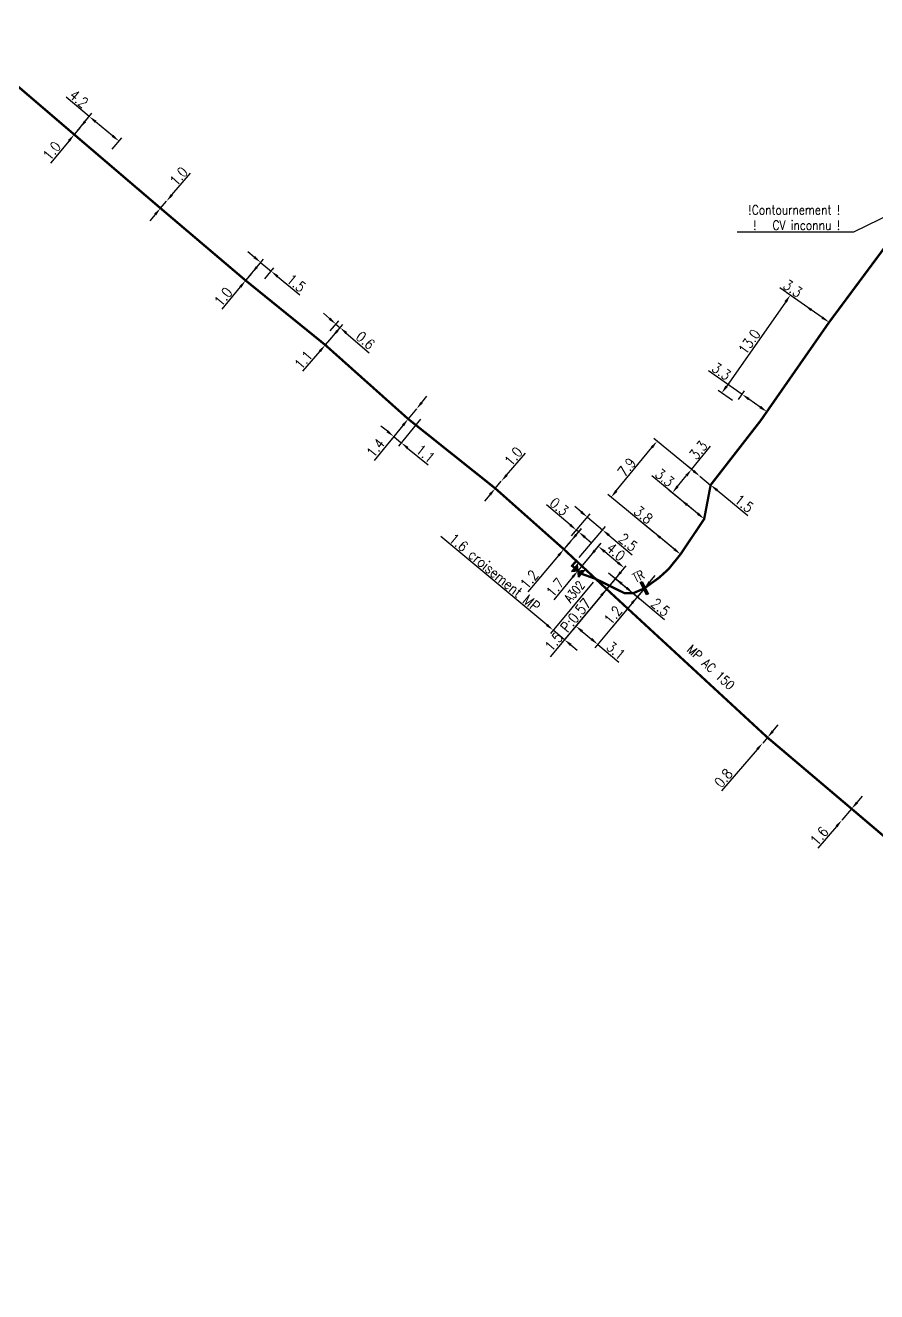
# Model space of a CAD drawing. Header units: millimetres. Extents: x 185000 to 186005, y 127000 to 128000.
# Drawn here: x 185660.3 to 185752.9, y 127336.6 to 127474.3 of the extents above; entities that cross this region are included whole.
import ezdxf
from ezdxf.enums import TextEntityAlignment as Align

# ---------------------------------------------------------------- set-up
doc = ezdxf.new("R2010")
doc.units = ezdxf.units.MM
doc.header["$PDMODE"] = 34
doc.layers.get('0').update_dxf_attribs({"linetype": 'CONTINUOUS'})
doc.layers.get('DEFPOINTS').update_dxf_attribs({"linetype": 'CONTINUOUS'})
for name, color, linetype in [('G_120', 4, 'CONTINUOUS'), ('G_300', 7, 'CONTINUOUS'), ('G_340', 7, 'CONTINUOUS')]:
    doc.layers.add(name, color=color, linetype=linetype)
doc.styles.add('G_ROMANS', font='ROMANS.SHX', dxfattribs={"width": 0.75})
doc.styles.get("Standard").update_dxf_attribs({"font": 'romans.shx', "width": 0.85})
doc.linetypes.add('G_TYPB_AP', pattern='A,5,-0.3,["o",Standard,S=1.5,R=0,X=0,Y=-0.5],-1.65', length=6.95)
doc.linetypes.add('G_TYPB_PE', pattern='A,5,-0.3,["o",Standard,S=1.5,R=0,X=0,Y=-0.5],-1.65', length=6.95)
doc.dimstyles.get("Standard").update_dxf_attribs({"dimtxt": 1.5, "dimasz": 1.2, "dimexe": 0.625, "dimexo": 0.625, "dimgap": 0.25, "dimtad": 1, "dimdec": 1, "dimzin": 0, "dimdsep": 46, "dimtxsty": 'Standard', "dimcen": -0.5, "dimadec": 0, "dimazin": 0, "dimtfac": 1, "dimtdec": 1, "dimtmove": 0, "dimatfit": 3, "dimfxl": 0, "dimtolj": 1, "dimtzin": 0, "dimarcsym": 0})

# ---------------------------------------------------------------- blocks, each defined once
blk = doc.blocks.new('*D25')
at = {"layer": 'DEFPOINTS', "color": 0, "linetype": 'Continuous', "ltscale": 0.5, "transparency": 16777216}
for p in [(185750.14, 127389.14), (185749.09, 127387.91), (185749.09, 127387.91)]:
    blk.add_point(p, dxfattribs=at)
at = {"layer": 'G_120', "color": 0, "linetype": 'Continuous', "lineweight": -2, "ltscale": 0.5, "transparency": 16777216}
for p, q in [((185750.73, 127389.82), (185751.32, 127390.5)), ((185750.14, 127389.14), (185749.09, 127387.91)), ((185748.5, 127387.23), (185746.46, 127384.84))]:
    blk.add_line(p, q, dxfattribs=at)
at = {"layer": 'G_120', "color": 0, "linetype": 'Continuous', "ltscale": 0.5, "transparency": 16777216}
for points in [[(185750.62, 127389.92), (185750.84, 127389.72), (185750.14, 127389.14)], [(185748.39, 127387.32), (185748.62, 127387.13), (185749.09, 127387.91)]]:
    blk.add_solid(points, dxfattribs=at)
at = {"layer": 'G_120', "color": 0, "linetype": 'Continuous', "ltscale": 0.5, "transparency": 16777216, "insert": (185746.62, 127386.18), "char_height": 1.125, "attachment_point": 5, "rotation": 49.345}
blk.add_mtext('\\A1;1.6', dxfattribs=at)
blk = doc.blocks.new('*D26')
at = {"layer": 'DEFPOINTS', "color": 0, "linetype": 'Continuous', "ltscale": 0.5, "transparency": 16777216}
for p in [(185740.47, 127396.29), (185740.47, 127396.29), (185740.99, 127396.89)]:
    blk.add_point(p, dxfattribs=at)
at = {"layer": 'G_120', "color": 0, "linetype": 'Continuous', "lineweight": -2, "ltscale": 0.5, "transparency": 16777216}
for p, q in [((185741.57, 127397.58), (185742.16, 127398.26)), ((185740.99, 127396.89), (185740.47, 127396.29)), ((185739.88, 127395.6), (185736, 127391.09))]:
    blk.add_line(p, q, dxfattribs=at)
at = {"layer": 'G_120', "color": 0, "linetype": 'Continuous', "ltscale": 0.5, "transparency": 16777216}
for points in [[(185741.46, 127397.67), (185741.69, 127397.48), (185740.99, 127396.89)], [(185739.77, 127395.7), (185739.99, 127395.51), (185740.47, 127396.29)]]:
    blk.add_solid(points, dxfattribs=at)
at = {"layer": 'G_120', "color": 0, "linetype": 'Continuous', "ltscale": 0.5, "transparency": 16777216, "insert": (185736.21, 127392.48), "char_height": 1.125, "attachment_point": 5, "rotation": 49.345}
blk.add_mtext('\\A1;0.8', dxfattribs=at)
blk = doc.blocks.new('*D27')
at = {"layer": 'DEFPOINTS', "color": 0, "linetype": 'Continuous', "ltscale": 0.5, "transparency": 16777216}
for p in [(185719.61, 127418.26), (185719.61, 127418.26), (185718.85, 127417.36)]:
    blk.add_point(p, dxfattribs=at)
at = {"layer": 'G_120', "color": 0, "linetype": 'Continuous', "lineweight": -2, "ltscale": 0.5, "transparency": 16777216}
for p, q in [((185720.2, 127418.94), (185720.78, 127419.63)), ((185719.61, 127418.26), (185718.85, 127417.36)), ((185718.26, 127416.68), (185714.93, 127412.75))]:
    blk.add_line(p, q, dxfattribs=at)
at = {"layer": 'G_120', "color": 0, "linetype": 'Continuous', "ltscale": 0.5, "transparency": 16777216}
for points in [[(185720.08, 127419.04), (185720.31, 127418.85), (185719.61, 127418.26)], [(185718.15, 127416.77), (185718.38, 127416.58), (185718.85, 127417.36)]]:
    blk.add_solid(points, dxfattribs=at)
at = {"layer": 'G_120', "color": 0, "linetype": 'Continuous', "ltscale": 0.5, "transparency": 16777216, "insert": (185715.08, 127414.09), "char_height": 1.125, "attachment_point": 5, "rotation": 49.6095}
blk.add_mtext('\\A1;1.2', dxfattribs=at)
blk = doc.blocks.new('*D28')
at = {"layer": 'DEFPOINTS', "color": 0, "linetype": 'Continuous', "ltscale": 0.5, "transparency": 16777216}
for p in [(185720.22, 127419.44), (185719.38, 127418.45), (185718.85, 127417.36)]:
    blk.add_point(p, dxfattribs=at)
at = {"layer": 'G_120', "color": 0, "linetype": 'Continuous', "lineweight": -2, "ltscale": 0.5, "transparency": 16777216}
for p, q in [((185719.53, 127420.02), (185716.95, 127422.19)), ((185719.15, 127417.72), (185720.76, 127419.6)), ((185719.69, 127418.81), (185720.53, 127419.8)), ((185720.45, 127419.25), (185720.22, 127419.44)), ((185721.14, 127418.67), (185721.83, 127418.09))]:
    blk.add_line(p, q, dxfattribs=at)
at = {"layer": 'G_120', "color": 0, "linetype": 'Continuous', "ltscale": 0.5, "transparency": 16777216}
for points in [[(185719.63, 127420.13), (185719.44, 127419.9), (185720.22, 127419.44)], [(185721.24, 127418.78), (185721.05, 127418.55), (185720.45, 127419.25)]]:
    blk.add_solid(points, dxfattribs=at)
at = {"layer": 'G_120', "color": 0, "linetype": 'Continuous', "ltscale": 0.5, "transparency": 16777216, "insert": (185718.34, 127422), "char_height": 1.125, "attachment_point": 5, "rotation": 319.9714}
blk.add_mtext('\\A1;0.3', dxfattribs=at)
blk = doc.blocks.new('*D29')
at = {"layer": 'DEFPOINTS', "color": 0, "linetype": 'Continuous', "ltscale": 0.5, "transparency": 16777216}
for p in [(185711.39, 127423.98), (185712.04, 127424.75), (185712.04, 127424.75)]:
    blk.add_point(p, dxfattribs=at)
at = {"layer": 'G_120', "color": 0, "linetype": 'Continuous', "lineweight": -2, "ltscale": 0.5, "transparency": 16777216}
for p, q in [((185712.62, 127425.43), (185714.66, 127427.82)), ((185711.39, 127423.98), (185712.04, 127424.75)), ((185710.8, 127423.29), (185710.22, 127422.61))]:
    blk.add_line(p, q, dxfattribs=at)
at = {"layer": 'G_120', "color": 0, "linetype": 'Continuous', "ltscale": 0.5, "transparency": 16777216}
for points in [[(185712.51, 127425.53), (185712.74, 127425.34), (185712.04, 127424.75)], [(185710.69, 127423.39), (185710.92, 127423.2), (185711.39, 127423.98)]]:
    blk.add_solid(points, dxfattribs=at)
at = {"layer": 'G_120', "color": 0, "linetype": 'Continuous', "ltscale": 0.5, "transparency": 16777216, "insert": (185713.36, 127427.46), "char_height": 1.125, "attachment_point": 5, "rotation": 49.5549}
blk.add_mtext('\\A1;1.0', dxfattribs=at)
blk = doc.blocks.new('*D30')
at = {"layer": 'DEFPOINTS', "color": 0, "linetype": 'Continuous', "ltscale": 0.5, "transparency": 16777216}
for p in [(185703.57, 127431.87), (185701.92, 127431.53), (185701.17, 127428.94)]:
    blk.add_point(p, dxfattribs=at)
at = {"layer": 'G_120', "color": 0, "linetype": 'Continuous', "lineweight": -2, "ltscale": 0.5, "transparency": 16777216}
for p, q in [((185699.65, 127430.19), (185698.96, 127430.76)), ((185701.62, 127431.17), (185700.05, 127429.26)), ((185703.27, 127431.5), (185700.87, 127428.58)), ((185700.35, 127429.62), (185701.17, 127428.94)), ((185701.86, 127428.37), (185704.08, 127426.55))]:
    blk.add_line(p, q, dxfattribs=at)
at = {"layer": 'G_120', "color": 0, "linetype": 'Continuous', "ltscale": 0.5, "transparency": 16777216}
for points in [[(185699.75, 127430.3), (185699.56, 127430.07), (185700.35, 127429.62)], [(185701.96, 127428.49), (185701.77, 127428.26), (185701.17, 127428.94)]]:
    blk.add_solid(points, dxfattribs=at)
at = {"layer": 'G_120', "color": 0, "linetype": 'Continuous', "ltscale": 0.5, "transparency": 16777216, "insert": (185703.79, 127427.76), "char_height": 1.125, "attachment_point": 5, "rotation": 320.5699}
blk.add_mtext('\\A1;1.1', dxfattribs=at)
blk = doc.blocks.new('*D31')
at = {"layer": 'DEFPOINTS', "color": 0, "linetype": 'Continuous', "ltscale": 0.5, "transparency": 16777216}
for p in [(185702.82, 127432.62), (185702.82, 127432.62), (185701.92, 127431.53)]:
    blk.add_point(p, dxfattribs=at)
at = {"layer": 'G_120', "color": 0, "linetype": 'Continuous', "lineweight": -2, "ltscale": 0.5, "transparency": 16777216}
for p, q in [((185703.39, 127433.31), (185703.96, 127434.01)), ((185702.82, 127432.62), (185701.92, 127431.53)), ((185701.35, 127430.83), (185698.22, 127427.02))]:
    blk.add_line(p, q, dxfattribs=at)
at = {"layer": 'G_120', "color": 0, "linetype": 'Continuous', "ltscale": 0.5, "transparency": 16777216}
for points in [[(185703.27, 127433.41), (185703.5, 127433.22), (185702.82, 127432.62)], [(185701.23, 127430.93), (185701.47, 127430.74), (185701.92, 127431.53)]]:
    blk.add_solid(points, dxfattribs=at)
at = {"layer": 'G_120', "color": 0, "linetype": 'Continuous', "ltscale": 0.5, "transparency": 16777216, "insert": (185698.36, 127428.38), "char_height": 1.125, "attachment_point": 5, "rotation": 50.5699}
blk.add_mtext('\\A1;1.4', dxfattribs=at)
blk = doc.blocks.new('*D32')
at = {"layer": 'DEFPOINTS', "color": 0, "linetype": 'Continuous', "ltscale": 0.5, "transparency": 16777216}
for p in [(185694.06, 127441.85), (185693.12, 127440.77), (185692.9, 127439.58)]:
    blk.add_point(p, dxfattribs=at)
at = {"layer": 'G_120', "color": 0, "linetype": 'Continuous', "lineweight": -2, "ltscale": 0.5, "transparency": 16777216}
for p, q in [((185693.37, 127442.44), (185692.69, 127443.02)), ((185693.2, 127439.93), (185694.82, 127441.81)), ((185693.43, 127441.12), (185694.36, 127442.21)), ((185694.06, 127441.85), (185694.51, 127441.46)), ((185695.19, 127440.87), (185697.68, 127438.74))]:
    blk.add_line(p, q, dxfattribs=at)
at = {"layer": 'G_120', "color": 0, "linetype": 'Continuous', "ltscale": 0.5, "transparency": 16777216}
for points in [[(185693.47, 127442.55), (185693.27, 127442.32), (185694.06, 127441.85)], [(185695.29, 127440.99), (185695.1, 127440.76), (185694.51, 127441.46)]]:
    blk.add_solid(points, dxfattribs=at)
at = {"layer": 'G_120', "color": 0, "linetype": 'Continuous', "ltscale": 0.5, "transparency": 16777216, "insert": (185697.27, 127440.08), "char_height": 1.125, "attachment_point": 5, "rotation": 319.3717}
blk.add_mtext('\\A1;0.6', dxfattribs=at)
blk = doc.blocks.new('*D33')
at = {"layer": 'DEFPOINTS', "color": 0, "linetype": 'Continuous', "ltscale": 0.5, "transparency": 16777216}
for p in [(185693.63, 127440.44), (185693.63, 127440.44), (185692.9, 127439.58)]:
    blk.add_point(p, dxfattribs=at)
at = {"layer": 'G_120', "color": 0, "linetype": 'Continuous', "lineweight": -2, "ltscale": 0.5, "transparency": 16777216}
for p, q in [((185694.22, 127441.12), (185694.81, 127441.8)), ((185693.63, 127440.44), (185692.9, 127439.58)), ((185692.31, 127438.9), (185690.44, 127436.72))]:
    blk.add_line(p, q, dxfattribs=at)
at = {"layer": 'G_120', "color": 0, "linetype": 'Continuous', "ltscale": 0.5, "transparency": 16777216}
for points in [[(185694.11, 127441.22), (185694.33, 127441.02), (185693.63, 127440.44)], [(185692.2, 127438.99), (185692.43, 127438.8), (185692.9, 127439.58)]]:
    blk.add_solid(points, dxfattribs=at)
at = {"layer": 'G_120', "color": 0, "linetype": 'Continuous', "ltscale": 0.5, "transparency": 16777216, "insert": (185690.52, 127437.95), "char_height": 1.125, "attachment_point": 5, "rotation": 49.3717}
blk.add_mtext('\\A1;1.1', dxfattribs=at)
blk = doc.blocks.new('*D34')
at = {"layer": 'DEFPOINTS', "color": 0, "linetype": 'Continuous', "ltscale": 0.5, "transparency": 16777216}
for p in [(185687.02, 127447.6), (185684.24, 127446.59), (185686.03, 127446.4)]:
    blk.add_point(p, dxfattribs=at)
at = {"layer": 'G_120', "color": 0, "linetype": 'Continuous', "lineweight": -2, "ltscale": 0.5, "transparency": 16777216}
for p, q in [((185685.18, 127449.13), (185684.48, 127449.71)), ((185684.54, 127446.95), (185686.17, 127448.92)), ((185685.87, 127448.56), (185687.02, 127447.6)), ((185686.33, 127446.76), (185687.32, 127447.96)), ((185687.72, 127447.03), (185690.14, 127445.02))]:
    blk.add_line(p, q, dxfattribs=at)
at = {"layer": 'G_120', "color": 0, "linetype": 'Continuous', "ltscale": 0.5, "transparency": 16777216}
for points in [[(185685.27, 127449.25), (185685.08, 127449.02), (185685.87, 127448.56)], [(185687.81, 127447.14), (185687.62, 127446.91), (185687.02, 127447.6)]]:
    blk.add_solid(points, dxfattribs=at)
at = {"layer": 'G_120', "color": 0, "linetype": 'Continuous', "ltscale": 0.5, "transparency": 16777216, "insert": (185689.75, 127446.31), "char_height": 1.125, "attachment_point": 5, "rotation": 320.3287}
blk.add_mtext('\\A1;1.5', dxfattribs=at)
blk = doc.blocks.new('*D35')
at = {"layer": 'DEFPOINTS', "color": 0, "linetype": 'Continuous', "ltscale": 0.5, "transparency": 16777216}
for p in [(185684.88, 127447.36), (185684.88, 127447.36), (185684.24, 127446.59)]:
    blk.add_point(p, dxfattribs=at)
at = {"layer": 'G_120', "color": 0, "linetype": 'Continuous', "lineweight": -2, "ltscale": 0.5, "transparency": 16777216}
for p, q in [((185685.45, 127448.05), (185686.03, 127448.74)), ((185684.88, 127447.36), (185684.24, 127446.59)), ((185683.66, 127445.9), (185681.66, 127443.48))]:
    blk.add_line(p, q, dxfattribs=at)
at = {"layer": 'G_120', "color": 0, "linetype": 'Continuous', "ltscale": 0.5, "transparency": 16777216}
for points in [[(185685.34, 127448.15), (185685.57, 127447.96), (185684.88, 127447.36)], [(185683.55, 127445.99), (185683.78, 127445.8), (185684.24, 127446.59)]]:
    blk.add_solid(points, dxfattribs=at)
at = {"layer": 'G_120', "color": 0, "linetype": 'Continuous', "ltscale": 0.5, "transparency": 16777216, "insert": (185681.8, 127444.82), "char_height": 1.125, "attachment_point": 5, "rotation": 50.3287}
blk.add_mtext('\\A1;1.0', dxfattribs=at)
blk = doc.blocks.new('*D36')
at = {"layer": 'DEFPOINTS', "color": 0, "linetype": 'Continuous', "ltscale": 0.5, "transparency": 16777216}
for p in [(185665.6, 127462.46), (185670.46, 127461.75), (185669.44, 127460.52)]:
    blk.add_point(p, dxfattribs=at)
at = {"layer": 'G_120', "color": 0, "linetype": 'Continuous', "lineweight": -2, "ltscale": 0.5, "transparency": 16777216}
for p, q in [((185667.23, 127464.43), (185664.71, 127466.53)), ((185665.9, 127462.83), (185667.53, 127464.8)), ((185669.77, 127462.32), (185667.92, 127463.86)), ((185669.74, 127460.88), (185670.76, 127462.11))]:
    blk.add_line(p, q, dxfattribs=at)
at = {"layer": 'G_120', "color": 0, "linetype": 'Continuous', "ltscale": 0.5, "transparency": 16777216}
for points in [[(185668.02, 127463.97), (185667.83, 127463.74), (185667.23, 127464.43)], [(185669.86, 127462.44), (185669.67, 127462.21), (185670.46, 127461.75)]]:
    blk.add_solid(points, dxfattribs=at)
at = {"layer": 'G_120', "color": 0, "linetype": 'Continuous', "ltscale": 0.5, "transparency": 16777216, "insert": (185666.1, 127466.35), "char_height": 1.125, "attachment_point": 5, "rotation": 320.2399}
blk.add_mtext('\\A1;4.2', dxfattribs=at)
blk = doc.blocks.new('*D37')
at = {"layer": 'DEFPOINTS', "color": 0, "linetype": 'Continuous', "ltscale": 0.5, "transparency": 16777216}
for p in [(185665.6, 127462.46), (185666.21, 127463.2), (185666.21, 127463.2)]:
    blk.add_point(p, dxfattribs=at)
at = {"layer": 'G_120', "color": 0, "linetype": 'Continuous', "lineweight": -2, "ltscale": 0.5, "transparency": 16777216}
for p, q in [((185666.79, 127463.9), (185667.36, 127464.59)), ((185666.21, 127463.2), (185665.6, 127462.46)), ((185665.03, 127461.77), (185663.02, 127459.35))]:
    blk.add_line(p, q, dxfattribs=at)
at = {"layer": 'G_120', "color": 0, "linetype": 'Continuous', "ltscale": 0.5, "transparency": 16777216}
for points in [[(185666.67, 127463.99), (185666.9, 127463.8), (185666.21, 127463.2)], [(185664.91, 127461.87), (185665.14, 127461.68), (185665.6, 127462.46)]]:
    blk.add_solid(points, dxfattribs=at)
at = {"layer": 'G_120', "color": 0, "linetype": 'Continuous', "ltscale": 0.5, "transparency": 16777216, "insert": (185663.16, 127460.69), "char_height": 1.125, "attachment_point": 5, "rotation": 50.3762}
blk.add_mtext('\\A1;1.0', dxfattribs=at)
blk = doc.blocks.new('*D38')
at = {"layer": 'DEFPOINTS', "color": 0, "linetype": 'Continuous', "ltscale": 0.5, "transparency": 16777216}
for p in [(185675.63, 127455.21), (185675.63, 127455.21), (185674.98, 127454.45)]:
    blk.add_point(p, dxfattribs=at)
at = {"layer": 'G_120', "color": 0, "linetype": 'Continuous', "lineweight": -2, "ltscale": 0.5, "transparency": 16777216}
for p, q in [((185676.21, 127455.9), (185678.26, 127458.28)), ((185674.98, 127454.45), (185675.63, 127455.21)), ((185674.4, 127453.77), (185673.81, 127453.08))]:
    blk.add_line(p, q, dxfattribs=at)
at = {"layer": 'G_120', "color": 0, "linetype": 'Continuous', "ltscale": 0.5, "transparency": 16777216}
for points in [[(185676.1, 127455.99), (185676.33, 127455.8), (185675.63, 127455.21)], [(185674.28, 127453.86), (185674.51, 127453.67), (185674.98, 127454.45)]]:
    blk.add_solid(points, dxfattribs=at)
at = {"layer": 'G_120', "color": 0, "linetype": 'Continuous', "ltscale": 0.5, "transparency": 16777216, "insert": (185676.96, 127457.92), "char_height": 1.125, "attachment_point": 5, "rotation": 49.4668}
blk.add_mtext('\\A1;1.0', dxfattribs=at)
blk = doc.blocks.new('*D58')
at = {"layer": 'DEFPOINTS', "color": 0, "linetype": 'Continuous', "ltscale": 0.5, "transparency": 16777216}
for p in [(185733.65, 127425.3), (185733.65, 127425.3), (185734.81, 127424.35)]:
    blk.add_point(p, dxfattribs=at)
at = {"layer": 'G_120', "color": 0, "linetype": 'Continuous', "lineweight": -2, "ltscale": 0.5, "transparency": 16777216}
for p, q in [((185732.95, 127425.87), (185732.26, 127426.44)), ((185733.65, 127425.3), (185734.81, 127424.35)), ((185735.51, 127423.78), (185738.84, 127421.05))]:
    blk.add_line(p, q, dxfattribs=at)
at = {"layer": 'G_120', "color": 0, "linetype": 'Continuous', "ltscale": 0.5, "transparency": 16777216}
for points in [[(185733.05, 127425.99), (185732.86, 127425.76), (185733.65, 127425.3)], [(185735.6, 127423.9), (185735.41, 127423.67), (185734.81, 127424.35)]]:
    blk.add_solid(points, dxfattribs=at)
at = {"layer": 'G_120', "color": 0, "linetype": 'Continuous', "ltscale": 0.5, "transparency": 16777216, "insert": (185738.45, 127422.34), "char_height": 1.125, "attachment_point": 5, "rotation": 320.6621}
blk.add_mtext('\\A1;1.5', dxfattribs=at)
blk = doc.blocks.new('*D59')
at = {"layer": 'DEFPOINTS', "color": 0, "linetype": 'Continuous', "ltscale": 0.5, "transparency": 16777216}
for p in [(185732.74, 127426.05), (185733.65, 127425.3), (185734.11, 127420.66)]:
    blk.add_point(p, dxfattribs=at)
at = {"layer": 'G_120', "color": 0, "linetype": 'Continuous', "lineweight": -2, "ltscale": 0.5, "transparency": 16777216}
for p, q in [((185732.74, 127426.05), (185734.81, 127428.59)), ((185733.29, 127425.6), (185732.37, 127426.35)), ((185731.21, 127424.2), (185732.16, 127425.36)), ((185733.75, 127420.96), (185730.28, 127423.8))]:
    blk.add_line(p, q, dxfattribs=at)
at = {"layer": 'G_120', "color": 0, "linetype": 'Continuous', "ltscale": 0.5, "transparency": 16777216}
for points in [[(185732.05, 127425.45), (185732.28, 127425.26), (185732.74, 127426.05)], [(185731.1, 127424.29), (185731.33, 127424.1), (185730.64, 127423.5)]]:
    blk.add_solid(points, dxfattribs=at)
at = {"layer": 'G_120', "color": 0, "linetype": 'Continuous', "ltscale": 0.5, "transparency": 16777216, "insert": (185733.48, 127428.14), "char_height": 1.125, "attachment_point": 5, "rotation": 50.6621}
blk.add_mtext('\\A1;3.3', dxfattribs=at)
blk = doc.blocks.new('*D60')
at = {"layer": 'DEFPOINTS', "color": 0, "linetype": 'Continuous', "ltscale": 0.5, "transparency": 16777216}
for p in [(185731.56, 127422.75), (185731.56, 127422.75), (185734.11, 127420.66)]:
    blk.add_point(p, dxfattribs=at)
at = {"layer": 'G_120', "color": 0, "linetype": 'Continuous', "lineweight": -2, "ltscale": 0.5, "transparency": 16777216}
for p, q in [((185731.56, 127422.75), (185728.42, 127425.33)), ((185733.41, 127421.23), (185732.25, 127422.18))]:
    blk.add_line(p, q, dxfattribs=at)
at = {"layer": 'G_120', "color": 0, "linetype": 'Continuous', "ltscale": 0.5, "transparency": 16777216}
for points in [[(185732.35, 127422.3), (185732.16, 127422.06), (185731.56, 127422.75)], [(185733.51, 127421.35), (185733.32, 127421.11), (185734.11, 127420.66)]]:
    blk.add_solid(points, dxfattribs=at)
at = {"layer": 'G_120', "color": 0, "linetype": 'Continuous', "ltscale": 0.5, "transparency": 16777216, "insert": (185729.81, 127425.15), "char_height": 1.125, "attachment_point": 5, "rotation": 320.6621}
blk.add_mtext('\\A1;3.3', dxfattribs=at)
blk = doc.blocks.new('*D61')
at = {"layer": 'DEFPOINTS', "color": 0, "linetype": 'Continuous', "ltscale": 0.5, "transparency": 16777216}
for p in [(185728.99, 127429.12), (185733.65, 127425.3), (185731.54, 127416.82)]:
    blk.add_point(p, dxfattribs=at)
at = {"layer": 'G_120', "color": 0, "linetype": 'Continuous', "lineweight": -2, "ltscale": 0.5, "transparency": 16777216}
for p, q in [((185733.29, 127425.6), (185728.63, 127429.42)), ((185724.55, 127423.71), (185728.42, 127428.43)), ((185731.18, 127417.11), (185723.62, 127423.31))]:
    blk.add_line(p, q, dxfattribs=at)
at = {"layer": 'G_120', "color": 0, "linetype": 'Continuous', "ltscale": 0.5, "transparency": 16777216}
for points in [[(185728.3, 127428.52), (185728.53, 127428.33), (185728.99, 127429.12)], [(185724.43, 127423.8), (185724.67, 127423.61), (185723.98, 127423.01)]]:
    blk.add_solid(points, dxfattribs=at)
at = {"layer": 'G_120', "color": 0, "linetype": 'Continuous', "ltscale": 0.5, "transparency": 16777216, "insert": (185725.69, 127426.28), "char_height": 1.125, "attachment_point": 5, "rotation": 50.6621}
blk.add_mtext('\\A1;7.9', dxfattribs=at)
blk = doc.blocks.new('*D62')
at = {"layer": 'DEFPOINTS', "color": 0, "linetype": 'Continuous', "ltscale": 0.5, "transparency": 16777216}
for p in [(185728.64, 127419.19), (185728.64, 127419.19), (185731.54, 127416.82)]:
    blk.add_point(p, dxfattribs=at)
at = {"layer": 'G_120', "color": 0, "linetype": 'Continuous', "lineweight": -2, "ltscale": 0.5, "transparency": 16777216}
for p, q in [((185728.64, 127419.19), (185726.11, 127421.27)), ((185730.85, 127417.39), (185729.34, 127418.62))]:
    blk.add_line(p, q, dxfattribs=at)
at = {"layer": 'G_120', "color": 0, "linetype": 'Continuous', "ltscale": 0.5, "transparency": 16777216}
for points in [[(185729.43, 127418.74), (185729.24, 127418.51), (185728.64, 127419.19)], [(185730.94, 127417.5), (185730.75, 127417.27), (185731.54, 127416.82)]]:
    blk.add_solid(points, dxfattribs=at)
at = {"layer": 'G_120', "color": 0, "linetype": 'Continuous', "ltscale": 0.5, "transparency": 16777216, "insert": (185727.5, 127421.1), "char_height": 1.125, "attachment_point": 5, "rotation": 320.6621}
blk.add_mtext('\\A1;3.8', dxfattribs=at)
blk = doc.blocks.new('*D63')
at = {"layer": 'DEFPOINTS', "color": 0, "linetype": 'Continuous', "ltscale": 0.5, "transparency": 16777216}
for p in [(185725.42, 127415.33), (185724.46, 127414.19), (185726.38, 127412.58)]:
    blk.add_point(p, dxfattribs=at)
at = {"layer": 'G_120', "color": 0, "linetype": 'Continuous', "lineweight": -2, "ltscale": 0.5, "transparency": 16777216}
for p, q in [((185725.12, 127414.97), (185724.16, 127413.83)), ((185725.15, 127413.61), (185725.69, 127413.16)), ((185726.38, 127412.58), (185729.79, 127409.71))]:
    blk.add_line(p, q, dxfattribs=at)
at = {"layer": 'G_120', "color": 0, "linetype": 'Continuous', "ltscale": 0.5, "transparency": 16777216}
for points in [[(185725.25, 127413.72), (185725.05, 127413.49), (185724.46, 127414.19)], [(185725.78, 127413.27), (185725.59, 127413.04), (185726.38, 127412.58)]]:
    blk.add_solid(points, dxfattribs=at)
at = {"layer": 'G_120', "color": 0, "linetype": 'Continuous', "ltscale": 0.5, "transparency": 16777216, "insert": (185729.36, 127411.05), "char_height": 1.125, "attachment_point": 5, "rotation": 319.9714}
blk.add_mtext('\\A1;2.5', dxfattribs=at)
blk = doc.blocks.new('*D64')
at = {"layer": 'DEFPOINTS', "color": 0, "linetype": 'Continuous', "ltscale": 0.5, "transparency": 16777216}
for p in [(185723.36, 127415.11), (185724.46, 127414.19), (185723.5, 127413.03)]:
    blk.add_point(p, dxfattribs=at)
at = {"layer": 'G_120', "color": 0, "linetype": 'Continuous', "lineweight": -2, "ltscale": 0.5, "transparency": 16777216}
for p, q in [((185725.04, 127414.88), (185725.61, 127415.57)), ((185724.46, 127414.19), (185723.5, 127413.03)), ((185723.72, 127414.81), (185724.82, 127413.88)), ((185722.93, 127412.34), (185717.36, 127405.66))]:
    blk.add_line(p, q, dxfattribs=at)
at = {"layer": 'G_120', "color": 0, "linetype": 'Continuous', "ltscale": 0.5, "transparency": 16777216}
for points in [[(185724.92, 127414.97), (185725.15, 127414.78), (185724.46, 127414.19)], [(185722.81, 127412.44), (185723.04, 127412.25), (185723.5, 127413.03)]]:
    blk.add_solid(points, dxfattribs=at)
at = {"layer": 'G_120', "color": 0, "linetype": 'Continuous', "ltscale": 0.5, "transparency": 16777216, "insert": (185719.28, 127409.14), "char_height": 1.125, "attachment_point": 5, "rotation": 50.1902}
blk.add_mtext('\\A1;1.5 P:0.57', dxfattribs=at)
blk = doc.blocks.new('*D65')
at = {"layer": 'DEFPOINTS', "color": 0, "linetype": 'Continuous', "ltscale": 0.5, "transparency": 16777216}
for p in [(185737.56, 127433.26), (185738.23, 127434.21), (185740.26, 127431.37)]:
    blk.add_point(p, dxfattribs=at)
at = {"layer": 'G_120', "color": 0, "linetype": 'Continuous', "lineweight": -2, "ltscale": 0.5, "transparency": 16777216}
for p, q in [((185738.23, 127434.21), (185734.57, 127436.78)), ((185737.83, 127433.65), (185738.5, 127434.59)), ((185740.19, 127432.83), (185738.96, 127433.69)), ((185740.53, 127431.75), (185741.2, 127432.7))]:
    blk.add_line(p, q, dxfattribs=at)
at = {"layer": 'G_120', "color": 0, "linetype": 'Continuous', "ltscale": 0.5, "transparency": 16777216}
for points in [[(185739.05, 127433.82), (185738.88, 127433.57), (185738.23, 127434.21)], [(185740.28, 127432.95), (185740.1, 127432.71), (185740.93, 127432.31)]]:
    blk.add_solid(points, dxfattribs=at)
at = {"layer": 'G_120', "color": 0, "linetype": 'Continuous', "ltscale": 0.5, "transparency": 16777216, "insert": (185735.98, 127436.71), "char_height": 1.125, "attachment_point": 5, "rotation": 324.9075}
blk.add_mtext('\\A1;3.3', dxfattribs=at)
blk = doc.blocks.new('*D66')
at = {"layer": 'DEFPOINTS', "color": 0, "linetype": 'Continuous', "ltscale": 0.5, "transparency": 16777216}
for p in [(185747.69, 127442.04), (185736.02, 127434.35), (185737.56, 127433.26)]:
    blk.add_point(p, dxfattribs=at)
at = {"layer": 'G_120', "color": 0, "linetype": 'Continuous', "lineweight": -2, "ltscale": 0.5, "transparency": 16777216}
for p, q in [((185742.96, 127444.25), (185736.53, 127435.08)), ((185747.3, 127442.31), (185743.1, 127445.26)), ((185737.18, 127433.53), (185735.63, 127434.62))]:
    blk.add_line(p, q, dxfattribs=at)
at = {"layer": 'G_120', "color": 0, "linetype": 'Continuous', "ltscale": 0.5, "transparency": 16777216}
for points in [[(185742.84, 127444.34), (185743.09, 127444.17), (185743.48, 127444.99)], [(185736.41, 127435.17), (185736.66, 127435), (185736.02, 127434.35)]]:
    blk.add_solid(points, dxfattribs=at)
at = {"layer": 'G_120', "color": 0, "linetype": 'Continuous', "ltscale": 0.5, "transparency": 16777216, "insert": (185739.01, 127439.93), "char_height": 1.125, "attachment_point": 5, "rotation": 54.9618}
blk.add_mtext('\\A1;13.0', dxfattribs=at)
blk = doc.blocks.new('*D67')
at = {"layer": 'DEFPOINTS', "color": 0, "linetype": 'Continuous', "ltscale": 0.5, "transparency": 16777216}
for p in [(185745.02, 127443.91), (185745.02, 127443.91), (185747.69, 127442.04)]:
    blk.add_point(p, dxfattribs=at)
at = {"layer": 'G_120', "color": 0, "linetype": 'Continuous', "lineweight": -2, "ltscale": 0.5, "transparency": 16777216}
for p, q in [((185745.02, 127443.91), (185742.34, 127445.79)), ((185746.95, 127442.56), (185745.76, 127443.39))]:
    blk.add_line(p, q, dxfattribs=at)
at = {"layer": 'G_120', "color": 0, "linetype": 'Continuous', "ltscale": 0.5, "transparency": 16777216}
for points in [[(185745.85, 127443.51), (185745.68, 127443.27), (185745.02, 127443.91)], [(185747.04, 127442.68), (185746.86, 127442.44), (185747.69, 127442.04)]]:
    blk.add_solid(points, dxfattribs=at)
at = {"layer": 'G_120', "color": 0, "linetype": 'Continuous', "ltscale": 0.5, "transparency": 16777216, "insert": (185743.74, 127445.72), "char_height": 1.125, "attachment_point": 5, "rotation": 324.9618}
blk.add_mtext('\\A1;3.3', dxfattribs=at)
blk = doc.blocks.new('*D77')
at = {"layer": 'DEFPOINTS', "color": 0, "transparency": 16777216}
for p in [(185725.42, 127415.33), (185725.42, 127415.33), (185720.38, 127415.02)]:
    blk.add_point(p, dxfattribs=at)
at = {"layer": 'G_300', "color": 0, "lineweight": -2, "transparency": 16777216}
for p, q in [((185720.68, 127415.38), (185722.9, 127418.04)), ((185723.29, 127417.11), (185724.73, 127415.91))]:
    blk.add_line(p, q, dxfattribs=at)
at = {"layer": 'G_300', "color": 0, "transparency": 16777216}
for points in [[(185723.39, 127417.22), (185723.19, 127416.99), (185722.6, 127417.68)], [(185724.82, 127416.03), (185724.63, 127415.8), (185725.42, 127415.33)]]:
    blk.add_solid(points, dxfattribs=at)
at = {"layer": 'G_300', "color": 0, "transparency": 16777216, "insert": (185724.5, 127417.08), "char_height": 1.125, "attachment_point": 5, "rotation": 320.1902}
blk.add_mtext('\\A1;4.0', dxfattribs=at)
blk = doc.blocks.new('*D78')
at = {"layer": 'DEFPOINTS', "color": 0, "linetype": 'Continuous', "ltscale": 0.5, "transparency": 16777216}
for p in [(185725.42, 127415.33), (185722.33, 127414.13), (185718.92, 127407.53)]:
    blk.add_point(p, dxfattribs=at)
at = {"layer": 'G_120', "color": 0, "linetype": 'Continuous', "lineweight": -2, "ltscale": 0.5, "transparency": 16777216}
for p, q in [((185717, 127409.13), (185705.46, 127418.75)), ((185722.03, 127413.77), (185717.39, 127408.2)), ((185725.12, 127414.97), (185718.62, 127407.17)), ((185718.92, 127407.53), (185717.69, 127408.56)), ((185719.61, 127406.96), (185720.3, 127406.38))]:
    blk.add_line(p, q, dxfattribs=at)
at = {"layer": 'G_120', "color": 0, "linetype": 'Continuous', "ltscale": 0.5, "transparency": 16777216}
for points in [[(185717.09, 127409.25), (185716.9, 127409.02), (185717.69, 127408.56)], [(185719.7, 127407.07), (185719.51, 127406.84), (185718.92, 127407.53)]]:
    blk.add_solid(points, dxfattribs=at)
at = {"layer": 'G_120', "color": 0, "linetype": 'Continuous', "ltscale": 0.5, "transparency": 16777216, "insert": (185711.33, 127414.83), "char_height": 1.125, "attachment_point": 5, "rotation": 320.1902}
blk.add_mtext('\\A1;1.6 croisement MP', dxfattribs=at)
blk = doc.blocks.new('*D79')
at = {"layer": 'DEFPOINTS', "color": 0, "transparency": 16777216}
for p in [(185721.65, 127416.55), (185720.38, 127415.02), (185720.38, 127415.02)]:
    blk.add_point(p, dxfattribs=at)
at = {"layer": 'G_300', "color": 0, "lineweight": -2, "transparency": 16777216}
for p, q in [((185722.23, 127417.24), (185722.8, 127417.93)), ((185721.65, 127416.55), (185720.38, 127415.02)), ((185721.29, 127416.85), (185721.29, 127416.85)), ((185719.8, 127414.33), (185717.75, 127411.87))]:
    blk.add_line(p, q, dxfattribs=at)
at = {"layer": 'G_300', "color": 0, "transparency": 16777216}
for points in [[(185722.11, 127417.34), (185722.34, 127417.14), (185721.65, 127416.55)], [(185719.69, 127414.43), (185719.92, 127414.24), (185720.38, 127415.02)]]:
    blk.add_solid(points, dxfattribs=at)
at = {"layer": 'G_300', "color": 0, "transparency": 16777216, "insert": (185717.89, 127413.21), "char_height": 1.125, "attachment_point": 5, "rotation": 50.1902}
blk.add_mtext('\\A1;1.7', dxfattribs=at)
blk = doc.blocks.new('G_300_04')
at = {"linetype": 'Continuous'}
h = blk.add_hatch(color=0, dxfattribs=at)
h.paths.add_polyline_path([(-0.5, 0.5), (-0.5, -0.5), (0, 0)])
h.paths.add_polyline_path([(0.5, 0.5), (0, 0), (0.5, -0.5)])
at = {"color": 0, "linetype": 'Continuous', "flags": 128}
blk.add_lwpolyline([(-0.5, -0.5), (0.5, 0.5), (0.5, -0.5), (-0.5, 0.5)], close=True, dxfattribs=at)
at = {"color": 0, "linetype": 'Continuous', "width": 0.75}
blk.add_attdef('NUM', text='', height=1, dxfattribs=at).set_placement((0, 1.78), align=Align.MIDDLE_CENTER)
at = {"color": 0, "linetype": 'Continuous', "width": 0.75, "flags": 3}
for tag, p in [('DEF_LEG', (0, -5)), ('DEF_COUP', (0, -7.5)), ('DEF_TYPE', (0, -10))]:
    blk.add_attdef(tag, text='', height=1.2, dxfattribs=at).set_placement(p, align=Align.MIDDLE)
blk = doc.blocks.new('*D80')
at = {"layer": 'DEFPOINTS', "color": 0, "ltscale": 0.5, "transparency": 16777216}
for p in [(185725.42, 127415.33), (185727.6, 127413.11), (185720.15, 127409.01)]:
    blk.add_point(p, dxfattribs=at)
at = {"layer": 'G_340', "color": 0, "lineweight": -2, "ltscale": 0.5, "transparency": 16777216}
for p, q in [((185725.12, 127414.97), (185719.85, 127408.65)), ((185727.3, 127412.75), (185722.23, 127406.66)), ((185720.84, 127408.43), (185721.84, 127407.6)), ((185722.53, 127407.02), (185724.84, 127405.1))]:
    blk.add_line(p, q, dxfattribs=at)
at = {"layer": 'G_340', "color": 0, "ltscale": 0.5, "transparency": 16777216}
for points in [[(185720.93, 127408.55), (185720.74, 127408.32), (185720.15, 127409.01)], [(185721.93, 127407.72), (185721.74, 127407.49), (185722.53, 127407.02)]]:
    blk.add_solid(points, dxfattribs=at)
at = {"layer": 'G_340', "color": 0, "ltscale": 0.5, "transparency": 16777216, "insert": (185724.51, 127406.35), "char_height": 1.125, "attachment_point": 5, "rotation": 320.1902}
blk.add_mtext('\\A1;3.1', dxfattribs=at)
blk = doc.blocks.new('*D81')
at = {"layer": 'DEFPOINTS', "color": 0, "ltscale": 0.5, "transparency": 16777216}
for p in [(185723.36, 127415.11), (185727.6, 127413.12), (185726.84, 127412.19)]:
    blk.add_point(p, dxfattribs=at)
at = {"layer": 'G_340', "color": 0, "lineweight": -2, "ltscale": 0.5, "transparency": 16777216}
for p, q in [((185723.72, 127414.81), (185727.19, 127411.89)), ((185728.18, 127413.81), (185728.76, 127414.5)), ((185727.6, 127413.11), (185726.84, 127412.19)), ((185727.96, 127412.82), (185727.96, 127412.81)), ((185726.26, 127411.5), (185724.05, 127408.85))]:
    blk.add_line(p, q, dxfattribs=at)
at = {"layer": 'G_340', "color": 0, "ltscale": 0.5, "transparency": 16777216}
for points in [[(185728.06, 127413.9), (185728.3, 127413.71), (185727.6, 127413.11)], [(185726.14, 127411.6), (185726.37, 127411.41), (185726.84, 127412.19)]]:
    blk.add_solid(points, dxfattribs=at)
at = {"layer": 'G_340', "color": 0, "ltscale": 0.5, "transparency": 16777216, "insert": (185724.19, 127410.19), "char_height": 1.125, "attachment_point": 5, "rotation": 50.1902}
blk.add_mtext('\\A1;1.2', dxfattribs=at)
blk = doc.blocks.new('*D82')
at = {"layer": 'DEFPOINTS', "color": 0, "linetype": 'Continuous', "ltscale": 0.5, "transparency": 16777216}
for p in [(185721.42, 127420.84), (185719.38, 127418.45), (185720.2, 127416.1)]:
    blk.add_point(p, dxfattribs=at)
at = {"layer": 'G_120', "color": 0, "linetype": 'Continuous', "lineweight": -2, "ltscale": 0.5, "transparency": 16777216}
for p, q in [((185719.69, 127418.81), (185721.72, 127421.2)), ((185720.73, 127421.42), (185720.04, 127422)), ((185721.42, 127420.84), (185723.06, 127419.46)), ((185720.51, 127416.46), (185723.36, 127419.82)), ((185723.75, 127418.88), (185726.26, 127416.77))]:
    blk.add_line(p, q, dxfattribs=at)
at = {"layer": 'G_120', "color": 0, "linetype": 'Continuous', "ltscale": 0.5, "transparency": 16777216}
for points in [[(185720.82, 127421.54), (185720.63, 127421.31), (185721.42, 127420.84)], [(185723.85, 127419), (185723.65, 127418.77), (185723.06, 127419.46)]]:
    blk.add_solid(points, dxfattribs=at)
at = {"layer": 'G_120', "color": 0, "linetype": 'Continuous', "ltscale": 0.5, "transparency": 16777216, "insert": (185725.83, 127418.11), "char_height": 1.125, "attachment_point": 5, "rotation": 319.9714}
blk.add_mtext('\\A1;2.5', dxfattribs=at)
blk = doc.blocks.new('G_340_16')
at = {"linetype": 'Continuous'}
blk.add_hatch(color=0, dxfattribs=at).paths.add_polyline_path([(0.12, 0.75), (-0.12, 0.75), (-0.12, -0.75), (0.12, -0.75)])
at = {"color": 0, "linetype": 'Continuous'}
blk.add_lwpolyline([(-0.12, 0.75), (0.12, 0.75), (0.12, -0.75), (-0.12, -0.75)], close=True, dxfattribs=at)
at = {"color": 0, "linetype": 'Continuous', "width": 0.75}
for tag, height, flags, p in [('TR', 1, 8, (0, 2.15)), ('DEF_LEG', 1.2, 3, (0, -5)), ('DEF_COUP', 1.2, 3, (0, -7.5)), ('DEF_TYPE', 1.2, 3, (0, -10))]:
    blk.add_attdef(tag, text='', height=height, dxfattribs=dict(at, flags=flags)).set_placement(p, align=Align.MIDDLE)

msp = doc.modelspace()

# ---------------------------------------------------------------- linework, layer by layer
at = {"layer": 'G_120', "linetype": 'G_TYPB_AP', "ltscale": 0.5, "flags": 128}
msp.add_lwpolyline([(185529.12, 127572.34, 0.25, 0.25, 0), (185537.78, 127566.27, 0.25, 0.25, 0), (185546.08, 127561.17, 0.25, 0.25, 0), (185550.86, 127558.2, 0.25, 0.25, 0), (185561.87, 127551.11, 0.25, 0.25, 0), (185570.84, 127543.47, 0.25, 0.25, 0), (185579.96, 127535.69, 0.25, 0.25, 0), (185588.98, 127528.03, 0.25, 0.25, 0), (185598.07, 127520.21, 0.25, 0.25, 0), (185607.17, 127512.24, 0.25, 0.25, 0), (185616.3, 127504.57, 0.25, 0.25, 0), (185624.82, 127497.4, 0.25, 0.25, 0), (185638.61, 127485.46, 0.25, 0.25, 0), (185647.76, 127477.78, 0.25, 0.25, 0), (185656.73, 127470.05, 0.25, 0.25, 0), (185665.6, 127462.46, 0.25, 0.25, 0), (185674.98, 127454.45, 0.25, 0.25, 0), (185684.24, 127446.59, 0.25, 0.25, 0), (185692.9, 127439.58, 0.25, 0.25, 0), (185701.92, 127431.53, 0.25, 0.25, 0), (185711.39, 127423.98, 0.25, 0.25, 0), (185718.85, 127417.36, 0.25, 0.25, 0), (185723.5, 127413.03, 0.25, 0.25, 0), (185740.99, 127396.89, 0.25, 0.25, 0), (185750.14, 127389.14, 0.25, 0.25, 0), (185759.3, 127381.36, 0.25, 0.25, 0), (185768.46, 127373.67, 0.25, 0.25, 0), (185777.94, 127366.14, 0.25, 0.25, 0), (185784.64, 127361.23, 0.25, 0.25, 0), (185795.5, 127357.6, 0.25, 0.25, 0), (185807.34, 127353.11, 0.25, 0.25, 0), (185818.66, 127349.03, 0.25, 0.25, 0), (185828.3, 127345.66, 0.25, 0.25, 0), (185839.57, 127341.68, 0.25, 0.25, 0), (185850.08, 127338.07, 0.25, 0.25, 0), (185851.27, 127337.33, 0.25, 0.25, 0), (185852.97, 127336.75, 0, 0, 0)], format="xyseb", dxfattribs=at)
at = {"layer": 'G_120', "linetype": 'G_TYPB_PE', "ltscale": 0.5, "const_width": 0.25, "flags": 128}
for points in [[(185796.15, 127510.55), (185795.07, 127508.99), (185791.2, 127503.4), (185773.06, 127477.87), (185758.55, 127456.66), (185758.55, 127456.66), (185758.55, 127456.66), (185758.55, 127456.66), (185758.55, 127456.66), (185758.55, 127456.66), (185747.69, 127442.04), (185740.26, 127431.37), (185734.81, 127424.35), (185734.11, 127420.66), (185734.11, 127420.66), (185734.11, 127420.66), (185734.11, 127420.66), (185731.54, 127416.82), (185730.23, 127415.2), (185729.2, 127414.27), (185727.7, 127413.19)], [(185727.49, 127413.06), (185726.38, 127412.58)]]:
    msp.add_lwpolyline(points, dxfattribs=at)
at = {"layer": 'G_120', "linetype": 'G_TYPB_AP', "ltscale": 0.5, "const_width": 0.25, "flags": 128}
for points in [[(185720.2, 127416.1), (185719.74, 127415.56), (185720, 127415.34)], [(185726.38, 127412.58), (185725.41, 127412.6), (185722.33, 127414.13), (185720.76, 127414.7)]]:
    msp.add_lwpolyline(points, dxfattribs=at)

# ---------------------------------------------------------------- block references
at = {"layer": 'G_300'}
ref = msp.add_blockref('G_300_04', (185720.38, 127415.02), dxfattribs=dict(at, rotation=320.1901631784852))
ref.add_attrib('NUM', 'A302', dxfattribs={"layer": '0', "color": 0, "linetype": 'Continuous', "height": 1, "rotation": 50.1902, "style": 'G_ROMANS', "width": 0.75}).set_placement((185719.99, 127412.75), align=Align.MIDDLE)
at = {"layer": 'G_340', "ltscale": 0.5}
ref = msp.add_blockref('G_340_16', (185727.6, 127413.12), dxfattribs=dict(at, rotation=26.43069508748398))
ref.add_attrib('TR', 'TR', dxfattribs={"layer": '0', "color": 0, "linetype": 'Continuous', "height": 1, "rotation": 26.4307, "width": 0.75, "flags": 8}).set_placement((185726.96, 127414.43), align=Align.MIDDLE)

# ---------------------------------------------------------------- texts
at = {"layer": 'G_120', "linetype": 'Continuous', "width": 0.85}
msp.add_text('MP AC 150', height=1, rotation=317.248, dxfattribs=at).set_placement((185734.83, 127404.53), align=Align.MIDDLE)
at = {"layer": 'G_120', "linetype": 'Continuous', "insert": (185748.89, 127453.44), "char_height": 1, "attachment_point": 6}
msp.add_mtext('!Contournement !\\P!   CV inconnu !', dxfattribs=at)

# ---------------------------------------------------------------- dimensions: what is measured, and where the dimension line sits
at = {"layer": 'G_120', "linetype": 'Continuous', "ltscale": 0.5}
for base, p1, p2, angle, picture, middle in [((185670.46, 127461.75), (185665.6, 127462.46), (185669.44, 127460.52), 140.2399, '*D36', (185665.63, 127465.77)), ((185666.21, 127463.2), (185665.6, 127462.46), (185666.21, 127463.2), 230.3762, '*D37', (185663.74, 127460.21)), ((185675.63, 127455.21), (185674.98, 127454.45), (185675.63, 127455.21), 229.4668, '*D38', (185677.53, 127457.43)), ((185687.02, 127447.6), (185684.24, 127446.59), (185686.03, 127446.4), 140.3287, '*D34', (185689.27, 127445.73)), ((185684.88, 127447.36), (185684.24, 127446.59), (185684.88, 127447.36), 230.3287, '*D35', (185682.37, 127444.34)), ((185745.02, 127443.91), (185747.69, 127442.04), (185745.02, 127443.91), 324.9618, '*D67', (185743.31, 127445.11)), ((185736.02, 127434.35), (185747.69, 127442.04), (185737.56, 127433.26), 54.9618, '*D66', (185739.63, 127439.5)), ((185694.06, 127441.85), (185692.9, 127439.58), (185693.12, 127440.77), 319.3717, '*D32', (185696.78, 127439.51)), ((185693.63, 127440.44), (185692.9, 127439.58), (185693.63, 127440.44), 229.3717, '*D33', (185691.08, 127437.47)), ((185738.23, 127434.21), (185740.26, 127431.37), (185737.56, 127433.26), 324.9075, '*D65', (185735.55, 127436.09)), ((185702.82, 127432.62), (185701.92, 127431.53), (185702.82, 127432.62), 230.5699, '*D31', (185698.94, 127427.91)), ((185701.17, 127428.94), (185701.92, 127431.53), (185703.57, 127431.87), 140.5699, '*D30', (185703.32, 127427.18)), ((185728.99, 127429.12), (185731.54, 127416.82), (185733.65, 127425.3), 230.6621, '*D61', (185726.27, 127425.81)), ((185732.74, 127426.05), (185734.11, 127420.66), (185733.65, 127425.3), 230.6621, '*D59', (185734.06, 127427.67)), ((185712.04, 127424.75), (185711.39, 127423.98), (185712.04, 127424.75), 229.5549, '*D29', (185713.94, 127426.97)), ((185731.56, 127422.75), (185734.11, 127420.66), (185731.56, 127422.75), 320.6621, '*D60', (185729.34, 127424.57)), ((185733.65, 127425.3), (185734.81, 127424.35), (185733.65, 127425.3), 320.6621, '*D58', (185737.97, 127421.76)), ((185720.22, 127419.44), (185718.85, 127417.36), (185719.38, 127418.45), 319.9714, '*D28', (185717.86, 127421.43)), ((185728.64, 127419.19), (185731.54, 127416.82), (185728.64, 127419.19), 320.6621, '*D62', (185727.03, 127420.52)), ((185719.61, 127418.26), (185718.85, 127417.36), (185719.61, 127418.26), 229.6095, '*D27', (185715.65, 127413.61)), ((185724.46, 127414.19), (185726.38, 127412.58), (185725.42, 127415.33), 319.9714, '*D63', (185728.88, 127410.47)), ((185740.47, 127396.29), (185740.99, 127396.89), (185740.47, 127396.29), 49.345, '*D26', (185736.78, 127391.99)), ((185749.09, 127387.91), (185750.14, 127389.14), (185749.09, 127387.91), 49.345, '*D25', (185747.19, 127385.69))]:
    dim = msp.add_linear_dim(base=base, p1=p1, p2=p2, angle=angle, dimstyle='Standard', override={"dimscale": 0.75}, dxfattribs=at)
    dim.commit()
    dim.dimension.update_dxf_attribs({"geometry": picture, "text_midpoint": middle, "dimtype": 160})
for base, p1, p2, angle, text, picture, middle in [((185721.42, 127420.84), (185720.2, 127416.1), (185719.38, 127418.45), 319.9714, '2.5', '*D82', (185725.35, 127417.54)), ((185718.92, 127407.53), (185722.33, 127414.13), (185725.42, 127415.33), 140.1902, '<> croisement MP', '*D78', (185710.85, 127414.26)), ((185724.46, 127414.19), (185723.5, 127413.03), (185723.36, 127415.11), 230.1902, '<> P:0.57', '*D64', (185719.85, 127408.66))]:
    dim = msp.add_linear_dim(base=base, p1=p1, p2=p2, angle=angle, text=text, dimstyle='Standard', override={"dimscale": 0.75}, dxfattribs=at)
    dim.commit()
    dim.dimension.update_dxf_attribs({"geometry": picture, "text_midpoint": middle, "dimtype": 160})
at = {"layer": 'G_300'}
for base, p1, p2, angle, text, picture, middle in [((185720.38, 127415.02), (185721.65, 127416.55), (185720.38, 127415.02), 50.1902, '1.7', '*D79', (185718.47, 127412.73)), ((185725.42, 127415.33), (185720.38, 127415.02), (185725.42, 127415.33), 140.1902, '4.0', '*D77', (185724.02, 127416.5))]:
    dim = msp.add_linear_dim(base=base, p1=p1, p2=p2, angle=angle, text=text, dimstyle='Standard', override={"dimscale": 0.75}, dxfattribs=at)
    dim.commit()
    dim.dimension.update_dxf_attribs({"geometry": picture, "text_midpoint": middle, "dimtype": 160})
at = {"layer": 'G_340', "ltscale": 0.5}
for base, p1, p2, angle, picture, middle in [((185720.15, 127409.01), (185727.6, 127413.11), (185725.42, 127415.33), 320.1902, '*D80', (185724.03, 127405.77)), ((185726.84, 127412.19), (185727.6, 127413.12), (185723.36, 127415.11), 50.1902, '*D81', (185724.77, 127409.71))]:
    dim = msp.add_linear_dim(base=base, p1=p1, p2=p2, angle=angle, dimstyle='Standard', override={"dimscale": 0.75}, dxfattribs=at)
    dim.commit()
    dim.dimension.update_dxf_attribs({"geometry": picture, "text_midpoint": middle, "dimtype": 160})

# ---------------------------------------------------------------- leaders
at = {"layer": 'G_120', "linetype": 'Continuous', "annotation_type": 0, "has_hookline": 1, "hookline_direction": 1, "text_width": 11.21}
msp.add_leader([(185756.4, 127454.81), (185750.34, 127451.86), (185749.14, 127451.86)], dimstyle='Standard', dxfattribs=at)

doc.saveas('drawing.dxf')
